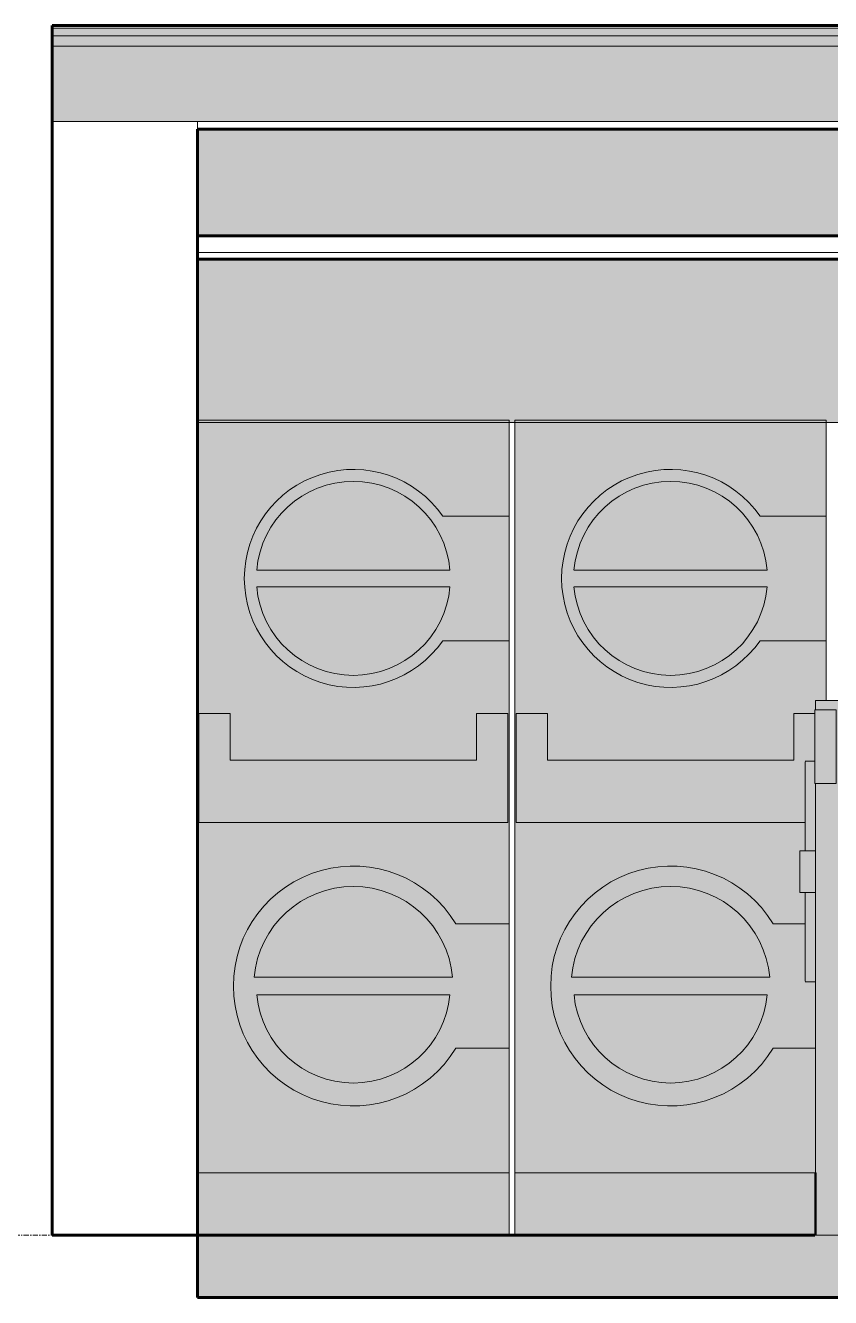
# Model space of a CAD drawing. Header units: inches. Extents: x -13428 to -11666, y -86 to 290.
# Drawn here: x -12270.3 to -12192.7, y -6 to 116.5 of the extents above; entities that cross this region are included whole.
import ezdxf

# ---------------------------------------------------------------- set-up
doc = ezdxf.new("R2010")
doc.units = ezdxf.units.IN
doc.header["$MEASUREMENT"] = 0
doc.linetypes.add('Grid Line 1_2_', pattern=[0.875, 0.5, -0.125, 0.125, -0.125])
for name, color, linetype, lineweight in [('A-CLNG', 13, 'Continuous', 18), ('A-CLNG-1', 13, 'Continuous', 60), ('A-FLOR-1', 192, 'Continuous', 60), ('A-FLOR-LEVL-1', 51, 'Grid Line 1_2_', 9), ('A-FLOR-PATT-1', 8, 'Continuous', 9), ('A-ROOF', 132, 'Continuous', 18), ('A-ROOF-1', 132, 'Continuous', 60), ('A-WALL', 113, 'Continuous', 18), ('A-WALL-1', 113, 'Continuous', 60), ('I-WALL', 2, 'Continuous', 18), ('M-EQPM', 50, 'Continuous', 9)]:
    doc.layers.add(name, color=color, linetype=linetype, lineweight=lineweight)

# ---------------------------------------------------------------- blocks, each defined once
blk = doc.blocks.new('_Stacked Dryer - D5 - MDG32PC-910682-BUILDING SECTION - NORTH_SOUTH')
at = {"layer": 'M-EQPM'}
h = blk.add_hatch(color=256, dxfattribs=at)
h.paths.add_polyline_path([(-2380.39, 6), (-2358.69, 6), (-2358.69, 18), (-2362.78, 18), (-2364.22, 16.09), (-2366.04, 14.53), (-2368.13, 13.37), (-2370.42, 12.66), (-2372.8, 12.45), (-2375.23, 12.74), (-2377.45, 13.49), (-2379.51, 14.71), (-2381.28, 16.32), (-2382.68, 18.27), (-2383.64, 20.46), (-2384.14, 22.8), (-2384.14, 25.2), (-2383.64, 27.54), (-2382.68, 29.73), (-2381.28, 31.68), (-2379.51, 33.29), (-2377.45, 34.51), (-2375.18, 35.27), (-2372.8, 35.55), (-2370.42, 35.34), (-2368.13, 34.63), (-2366.04, 33.47), (-2364.22, 31.91), (-2362.78, 30), (-2359.69, 30), (-2359.69, 33.02), (-2360.19, 33.02), (-2360.19, 37.02), (-2359.69, 37.02), (-2359.69, 39.74), (-2387.52, 39.74), (-2387.52, 50.25), (-2384.52, 50.25), (-2384.52, 45.74), (-2360.77, 45.74), (-2360.77, 50.25), (-2358.75, 50.25), (-2358.75, 50.59), (-2358.69, 50.59), (-2358.69, 51.5), (-2357.65, 51.5), (-2357.65, 57.25), (-2364.03, 57.25), (-2365.47, 55.58), (-2367.24, 54.24), (-2369.25, 53.31), (-2371.41, 52.82), (-2373.71, 52.81), (-2375.79, 53.23), (-2377.82, 54.11), (-2379.62, 55.4), (-2381.11, 57.03), (-2382.23, 58.94), (-2382.92, 61.05), (-2383.15, 63.25), (-2382.92, 65.45), (-2382.23, 67.56), (-2381.11, 69.47), (-2379.62, 71.11), (-2377.82, 72.39), (-2375.78, 73.27), (-2373.62, 73.71), (-2371.41, 73.68), (-2369.25, 73.19), (-2367.24, 72.26), (-2365.47, 70.92), (-2364.03, 69.25), (-2357.65, 69.25), (-2357.65, 78.5), (-2387.65, 78.5), (-2387.65, 6)], flags=0)
h.paths.add_polyline_path([(-2370.98, 24.85), (-2363.1, 24.85), (-2363.54, 26.99), (-2364.45, 28.97), (-2365.78, 30.7), (-2367.47, 32.07), (-2369.43, 33.03), (-2371.56, 33.53), (-2373.74, 33.53), (-2375.86, 33.03), (-2377.82, 32.07), (-2379.51, 30.69), (-2380.85, 28.97), (-2381.76, 26.99), (-2382.2, 24.85), (-2380.39, 24.85)], flags=0)
h = blk.add_hatch(color=256, dxfattribs=at)
h.paths.add_polyline_path([(-2373.62, 52.79), (-2371.41, 52.82), (-2369.25, 53.31), (-2367.24, 54.24), (-2365.47, 55.58), (-2364.03, 57.25), (-2357.65, 57.25), (-2357.65, 69.25), (-2364.03, 69.25), (-2365.47, 70.92), (-2367.24, 72.26), (-2369.25, 73.19), (-2371.41, 73.68), (-2373.62, 73.71), (-2375.79, 73.27), (-2377.82, 72.39), (-2379.62, 71.1), (-2381.11, 69.47), (-2382.23, 67.56), (-2382.92, 65.45), (-2383.15, 63.25), (-2382.92, 61.05), (-2382.23, 58.94), (-2381.11, 57.03), (-2379.62, 55.4), (-2377.82, 54.11), (-2375.79, 53.23), (-2375.69, 53.21)], flags=0)
h.paths.add_polyline_path([(-2371.58, 53.97), (-2373.71, 53.97), (-2375.78, 54.45), (-2377.69, 55.39), (-2379.34, 56.74), (-2380.64, 58.42), (-2381.53, 60.36), (-2381.95, 62.44), (-2363.34, 62.44), (-2363.77, 60.36), (-2364.65, 58.42), (-2365.95, 56.74), (-2367.6, 55.39), (-2369.51, 54.45), (-2370.98, 54.11)], flags=0)
h.paths.add_polyline_path([(-2380.39, 64.06), (-2381.95, 64.06), (-2381.53, 66.14), (-2380.64, 68.08), (-2379.34, 69.76), (-2377.69, 71.11), (-2375.78, 72.05), (-2373.71, 72.53), (-2371.58, 72.53), (-2369.51, 72.05), (-2367.6, 71.11), (-2365.95, 69.76), (-2364.65, 68.08), (-2363.77, 66.14), (-2363.34, 64.06), (-2370.98, 64.06)], flags=0)
for points in [[(-2381.53, 64.06), (-2363.34, 64.06), (-2363.77, 66.14), (-2364.65, 68.08), (-2365.95, 69.76), (-2367.6, 71.11), (-2369.51, 72.05), (-2371.58, 72.53), (-2373.71, 72.53), (-2375.79, 72.04), (-2377.7, 71.1), (-2379.34, 69.76), (-2380.64, 68.08), (-2381.53, 66.14), (-2381.95, 64.06)], [(-2373.62, 53.97), (-2371.58, 53.97), (-2369.51, 54.45), (-2367.6, 55.39), (-2365.95, 56.74), (-2364.65, 58.42), (-2363.77, 60.36), (-2363.34, 62.44), (-2381.95, 62.44), (-2381.53, 60.36), (-2380.64, 58.42), (-2379.34, 56.74), (-2377.69, 55.39), (-2375.78, 54.45), (-2373.71, 53.97)], [(-2359.69, 39.74), (-2359.69, 45.59), (-2358.75, 45.59), (-2358.75, 50.25), (-2360.77, 50.25), (-2360.77, 45.74), (-2384.52, 45.74), (-2384.52, 50.25), (-2387.52, 50.25), (-2387.52, 39.74), (-2361.56, 39.74)], [(-2371.59, 14.72), (-2369.52, 15.2), (-2367.62, 16.13), (-2365.97, 17.47), (-2364.67, 19.15), (-2363.78, 21.07), (-2363.35, 23.15), (-2381.95, 23.15), (-2381.52, 21.07), (-2380.63, 19.15), (-2379.33, 17.47), (-2377.68, 16.13), (-2375.78, 15.2), (-2373.71, 14.72), (-2372.8, 14.72)], [(-2361.56, 0), (-2358.75, 0), (-2358.75, 6), (-2387.65, 6), (-2387.65, 0), (-2380.39, 0)]]:
    blk.add_hatch(color=256, dxfattribs=at).paths.add_polyline_path(points, flags=0)
h = blk.add_hatch(color=256, dxfattribs=at)
h.paths.add_polyline_path([(-2372.8, 12.45), (-2370.42, 12.66), (-2368.13, 13.37), (-2366.04, 14.53), (-2364.22, 16.09), (-2362.78, 18), (-2358.69, 18), (-2358.69, 24.46), (-2359.69, 24.46), (-2359.69, 30), (-2362.78, 30), (-2364.22, 31.91), (-2366.04, 33.47), (-2368.13, 34.63), (-2370.42, 35.34), (-2372.8, 35.55), (-2375.18, 35.27), (-2377.45, 34.51), (-2379.51, 33.29), (-2381.28, 31.68), (-2382.68, 29.73), (-2383.64, 27.54), (-2384.14, 25.2), (-2384.14, 22.8), (-2383.64, 20.46), (-2382.68, 18.27), (-2381.28, 16.32), (-2379.51, 14.71), (-2377.45, 13.49), (-2375.18, 12.73)], flags=0)
h.paths.add_polyline_path([(-2371.59, 14.72), (-2373.71, 14.72), (-2375.78, 15.2), (-2377.68, 16.13), (-2379.33, 17.47), (-2380.63, 19.15), (-2381.52, 21.07), (-2381.95, 23.15), (-2363.35, 23.15), (-2363.78, 21.07), (-2364.67, 19.15), (-2365.97, 17.47), (-2367.62, 16.13), (-2369.52, 15.2), (-2370.98, 14.86)], flags=0)
h.paths.add_polyline_path([(-2380.39, 24.85), (-2382.2, 24.85), (-2381.76, 26.99), (-2380.85, 28.97), (-2379.51, 30.7), (-2377.82, 32.07), (-2375.86, 33.03), (-2373.74, 33.53), (-2371.56, 33.53), (-2369.43, 33.03), (-2367.47, 32.07), (-2365.78, 30.7), (-2364.45, 28.97), (-2363.54, 26.99), (-2363.1, 24.85), (-2370.98, 24.85)], flags=0)
for p, q in [((-2387.65, 78.5), (-2357.65, 78.5)), ((-2387.65, 0), (-2387.65, 78.5)), ((-2357.65, 78.5), (-2357.65, 69.25)), ((-2357.65, 69.25), (-2364.03, 69.25)), ((-2357.65, 57.25), (-2357.65, 69.25)), ((-2363.34, 64.06), (-2381.95, 64.06)), ((-2381.95, 62.44), (-2363.34, 62.44)), ((-2364.03, 57.25), (-2357.65, 57.25)), ((-2357.65, 57.25), (-2357.65, 51.5)), ((-2387.52, 39.74), (-2387.52, 50.25)), ((-2387.52, 50.25), (-2384.52, 50.25)), ((-2384.52, 50.25), (-2384.52, 45.74)), ((-2360.77, 45.74), (-2360.77, 50.25)), ((-2360.77, 50.25), (-2358.75, 50.25)), ((-2384.52, 45.74), (-2360.77, 45.74)), ((-2359.69, 39.74), (-2387.52, 39.74)), ((-2359.69, 30), (-2362.78, 30)), ((-2363.1, 24.85), (-2382.2, 24.85)), ((-2381.95, 23.15), (-2363.35, 23.15)), ((-2362.78, 18), (-2358.69, 18)), ((-2387.65, 6), (-2358.75, 6))]:
    blk.add_line(p, q, dxfattribs=at)
for centre, radius, start, end in [((-2372.65, 63.25), 10.5, 34.8323, 325.1677), ((-2372.65, 63.25), 9.34, 4.9691, 175.0309), ((-2372.65, 63.25), 9.34, 184.9691, 355.0309), ((-2372.65, 24), 11.55, 31.2892, 328.7108), ((-2372.65, 24), 9.59, 5.1012, 174.8988), ((-2372.65, 24), 9.34, 185.2375, 354.7625)]:
    blk.add_arc(centre, radius, start, end, dxfattribs=at)
blk = doc.blocks.new('_Stacked Dryer - D5 - MDG32PC-V19-BUILDING SECTION - NORTH_SOUTH')
at = {"layer": 'M-EQPM'}
h = blk.add_hatch(color=256, dxfattribs=at)
h.paths.add_polyline_path([(-2388.21, 6), (-2388.21, 18), (-2393.34, 18), (-2394.79, 16.09), (-2396.6, 14.53), (-2398.7, 13.37), (-2400.98, 12.66), (-2403.37, 12.45), (-2405.79, 12.74), (-2408.02, 13.49), (-2410.08, 14.71), (-2411.85, 16.32), (-2413.24, 18.27), (-2414.21, 20.46), (-2414.7, 22.8), (-2414.7, 25.2), (-2414.21, 27.54), (-2413.24, 29.73), (-2411.85, 31.68), (-2410.08, 33.29), (-2408.02, 34.51), (-2405.75, 35.27), (-2403.37, 35.55), (-2400.98, 35.34), (-2398.7, 34.63), (-2396.6, 33.47), (-2394.79, 31.91), (-2393.34, 30), (-2388.21, 30), (-2388.21, 57.25), (-2394.59, 57.25), (-2396.04, 55.58), (-2397.81, 54.24), (-2399.81, 53.31), (-2401.97, 52.82), (-2404.28, 52.81), (-2406.36, 53.23), (-2408.39, 54.11), (-2410.19, 55.4), (-2411.68, 57.03), (-2412.79, 58.94), (-2413.48, 61.05), (-2413.72, 63.25), (-2413.48, 65.45), (-2412.79, 67.56), (-2411.68, 69.47), (-2410.18, 71.11), (-2408.39, 72.39), (-2406.35, 73.27), (-2404.19, 73.71), (-2401.97, 73.68), (-2399.81, 73.19), (-2397.81, 72.26), (-2396.04, 70.92), (-2394.59, 69.25), (-2388.21, 69.25), (-2388.21, 78.5), (-2418.21, 78.5), (-2418.21, 6), (-2399.23, 6)], flags=0)
h.paths.add_polyline_path([(-2408.64, 24.85), (-2393.66, 24.85), (-2394.1, 26.99), (-2395.01, 28.97), (-2396.35, 30.7), (-2398.04, 32.07), (-2400, 33.03), (-2402.12, 33.53), (-2404.3, 33.53), (-2406.43, 33.03), (-2408.39, 32.07), (-2410.08, 30.69), (-2411.41, 28.97), (-2412.32, 26.99), (-2412.76, 24.85), (-2412.32, 24.85)], flags=0)
h.paths.add_polyline_path([(-2403.37, 39.74), (-2418.09, 39.74), (-2418.09, 50.25), (-2415.09, 50.25), (-2415.09, 45.74), (-2391.34, 45.74), (-2391.34, 50.25), (-2388.34, 50.25), (-2388.34, 39.74), (-2402.12, 39.74)], flags=0)
h = blk.add_hatch(color=256, dxfattribs=at)
h.paths.add_polyline_path([(-2404.19, 52.79), (-2401.97, 52.82), (-2399.81, 53.31), (-2397.81, 54.24), (-2396.04, 55.58), (-2394.59, 57.25), (-2388.21, 57.25), (-2388.21, 69.25), (-2394.59, 69.25), (-2396.04, 70.92), (-2397.81, 72.26), (-2399.81, 73.19), (-2401.97, 73.68), (-2404.19, 73.71), (-2406.36, 73.27), (-2408.39, 72.39), (-2410.19, 71.1), (-2411.68, 69.47), (-2412.79, 67.56), (-2413.48, 65.45), (-2413.72, 63.25), (-2413.48, 61.05), (-2412.79, 58.94), (-2411.68, 57.03), (-2410.19, 55.4), (-2408.39, 54.11), (-2406.36, 53.23)], flags=0)
h.paths.add_polyline_path([(-2402.15, 53.97), (-2404.28, 53.97), (-2406.35, 54.45), (-2408.26, 55.39), (-2409.91, 56.74), (-2411.21, 58.42), (-2412.09, 60.36), (-2412.52, 62.44), (-2393.91, 62.44), (-2394.33, 60.36), (-2395.22, 58.42), (-2396.52, 56.74), (-2398.17, 55.39), (-2400.08, 54.45)], flags=0)
h.paths.add_polyline_path([(-2393.91, 64.06), (-2412.52, 64.06), (-2412.09, 66.14), (-2411.21, 68.08), (-2409.91, 69.76), (-2408.26, 71.11), (-2406.35, 72.05), (-2404.28, 72.53), (-2402.15, 72.53), (-2400.08, 72.05), (-2398.17, 71.11), (-2396.52, 69.76), (-2395.22, 68.08), (-2394.33, 66.14), (-2394.28, 65.89)], flags=0)
for points in [[(-2412.09, 64.06), (-2393.91, 64.06), (-2394.33, 66.14), (-2395.22, 68.08), (-2396.52, 69.76), (-2398.17, 71.11), (-2400.08, 72.05), (-2402.15, 72.53), (-2404.28, 72.53), (-2406.36, 72.04), (-2408.27, 71.1), (-2409.91, 69.76), (-2411.21, 68.08), (-2412.09, 66.14), (-2412.52, 64.06)], [(-2404.28, 53.97), (-2402.15, 53.97), (-2400.08, 54.45), (-2398.17, 55.39), (-2396.52, 56.74), (-2395.22, 58.42), (-2394.33, 60.36), (-2393.91, 62.44), (-2412.52, 62.44), (-2412.09, 60.36), (-2411.21, 58.42), (-2409.91, 56.74), (-2408.26, 55.39), (-2406.35, 54.45), (-2404.87, 54.11)], [(-2389.81, 39.74), (-2388.34, 39.74), (-2388.34, 50.25), (-2391.34, 50.25), (-2391.34, 45.74), (-2415.09, 45.74), (-2415.09, 50.25), (-2418.09, 50.25), (-2418.09, 39.74), (-2399.23, 39.74)], [(-2403.37, 14.72), (-2402.15, 14.72), (-2400.09, 15.2), (-2398.18, 16.13), (-2396.54, 17.47), (-2395.23, 19.15), (-2394.34, 21.07), (-2393.91, 23.15), (-2412.51, 23.15), (-2412.08, 21.07), (-2411.19, 19.15), (-2409.89, 17.47), (-2408.24, 16.13), (-2406.34, 15.2), (-2404.27, 14.72)], [(-2388.21, 0), (-2388.21, 6), (-2418.21, 6), (-2418.21, 0), (-2399.23, 0)]]:
    blk.add_hatch(color=256, dxfattribs=at).paths.add_polyline_path(points, flags=0)
h = blk.add_hatch(color=256, dxfattribs=at)
h.paths.add_polyline_path([(-2403.37, 12.45), (-2400.98, 12.66), (-2398.7, 13.37), (-2396.6, 14.53), (-2394.79, 16.09), (-2393.34, 18), (-2388.21, 18), (-2388.21, 30), (-2393.34, 30), (-2394.79, 31.91), (-2396.6, 33.47), (-2398.7, 34.63), (-2400.98, 35.34), (-2403.37, 35.55), (-2405.75, 35.27), (-2408.02, 34.51), (-2410.08, 33.29), (-2411.85, 31.68), (-2413.24, 29.73), (-2414.21, 27.54), (-2414.7, 25.2), (-2414.7, 22.8), (-2414.21, 20.46), (-2413.24, 18.27), (-2411.85, 16.32), (-2410.08, 14.71), (-2408.02, 13.49), (-2405.75, 12.73)], flags=0)
h.paths.add_polyline_path([(-2402.15, 14.72), (-2404.27, 14.72), (-2406.34, 15.2), (-2408.24, 16.13), (-2409.89, 17.47), (-2411.19, 19.15), (-2412.08, 21.07), (-2412.51, 23.15), (-2393.91, 23.15), (-2394.34, 21.07), (-2395.23, 19.15), (-2396.54, 17.47), (-2398.18, 16.13), (-2400.09, 15.2)], flags=0)
h.paths.add_polyline_path([(-2399.23, 24.85), (-2412.76, 24.85), (-2412.32, 26.99), (-2411.41, 28.97), (-2410.08, 30.7), (-2408.39, 32.07), (-2406.43, 33.03), (-2404.3, 33.53), (-2402.12, 33.53), (-2400, 33.03), (-2398.04, 32.07), (-2396.35, 30.7), (-2395.01, 28.97), (-2394.1, 26.99), (-2393.66, 24.85)], flags=0)
for p, q in [((-2418.21, 78.5), (-2388.21, 78.5)), ((-2388.21, 78.5), (-2388.21, 69.25)), ((-2388.21, 69.25), (-2394.59, 69.25)), ((-2388.21, 57.25), (-2388.21, 69.25)), ((-2393.91, 64.06), (-2412.52, 64.06)), ((-2412.52, 62.44), (-2393.91, 62.44)), ((-2394.59, 57.25), (-2388.21, 57.25)), ((-2388.21, 57.25), (-2388.21, 30)), ((-2418.09, 39.74), (-2418.09, 50.25)), ((-2418.09, 50.25), (-2415.09, 50.25)), ((-2415.09, 50.25), (-2415.09, 45.74)), ((-2391.34, 45.74), (-2391.34, 50.25)), ((-2391.34, 50.25), (-2388.34, 50.25)), ((-2388.34, 50.25), (-2388.34, 39.74)), ((-2415.09, 45.74), (-2391.34, 45.74)), ((-2388.34, 39.74), (-2418.09, 39.74)), ((-2388.21, 30), (-2393.34, 30)), ((-2388.21, 18), (-2388.21, 30)), ((-2393.66, 24.85), (-2412.76, 24.85)), ((-2412.51, 23.15), (-2393.91, 23.15)), ((-2393.34, 18), (-2388.21, 18)), ((-2388.21, 18), (-2388.21, 0)), ((-2418.21, 6), (-2388.21, 6))]:
    blk.add_line(p, q, dxfattribs=at)
for centre, radius, start, end in [((-2403.21, 63.25), 10.5, 34.8323, 325.1677), ((-2403.21, 63.25), 9.34, 4.9691, 175.0309), ((-2403.21, 63.25), 9.34, 184.9691, 355.0309), ((-2403.21, 24), 11.55, 31.2892, 328.7108), ((-2403.21, 24), 9.59, 5.1012, 174.8988), ((-2403.21, 24), 9.34, 185.2375, 354.7625)]:
    blk.add_arc(centre, radius, start, end, dxfattribs=at)
blk = doc.blocks.new('_Commerical Front Washer - MFR35-V25-BUILDING SECTION - NORTH_SOUTH')
at = {"layer": 'M-EQPM'}
for points in [[(-2328.61, 0), (-2326.69, 0), (-2326.69, 51.5), (-2358.69, 51.5), (-2358.69, 50.59), (-2356.69, 50.59), (-2356.69, 43.5), (-2358.69, 43.5), (-2358.69, 0), (-2333.32, 0)], [(-2356.69, 43.5), (-2356.69, 50.59), (-2358.75, 50.59), (-2358.75, 43.5), (-2356.86, 43.5)], [(-2358.69, 37.02), (-2358.69, 43.5), (-2358.75, 43.5), (-2358.75, 45.59), (-2359.69, 45.59), (-2359.69, 37.02)], [(-2326.63, 37.5), (-2326.63, 43.5), (-2326.69, 43.5), (-2326.69, 37.5)], [(-2358.69, 33.02), (-2358.69, 37.02), (-2360.19, 37.02), (-2360.19, 33.02)], [(-2359.69, 24.46), (-2358.69, 24.46), (-2358.69, 33.02), (-2359.69, 33.02), (-2359.69, 24.92)], [(-2326.63, 6), (-2326.63, 8), (-2326.69, 8), (-2326.69, 6)], [(-2358.63, 0), (-2358.63, 6), (-2358.75, 6), (-2358.75, 0)], [(-2326.63, 0), (-2326.63, 6), (-2326.69, 6), (-2326.69, 0)]]:
    blk.add_hatch(color=256, dxfattribs=at).paths.add_polyline_path(points, flags=0)
for p, q in [((-2358.69, 51.5), (-2326.69, 51.5)), ((-2358.69, 51.5), (-2358.69, 50.59)), ((-2326.69, 0), (-2326.69, 51.5)), ((-2358.75, 43.5), (-2358.75, 50.59)), ((-2356.69, 50.59), (-2358.75, 50.59)), ((-2356.69, 50.59), (-2356.69, 43.5)), ((-2358.75, 45.65), (-2359.69, 45.65)), ((-2359.69, 37.03), (-2359.69, 45.59)), ((-2358.75, 43.5), (-2356.69, 43.5)), ((-2358.69, 43.5), (-2358.69, 0)), ((-2326.63, 43.5), (-2326.69, 43.5)), ((-2326.63, 43.5), (-2326.63, 37.5)), ((-2360.19, 33.02), (-2360.19, 37.02)), ((-2360.19, 37.02), (-2358.69, 37.02)), ((-2326.63, 37.5), (-2326.69, 37.5)), ((-2358.69, 33.02), (-2360.19, 33.02)), ((-2359.69, 24.46), (-2359.69, 33.02)), ((-2359.69, 24.4), (-2358.69, 24.4)), ((-2326.63, 8), (-2326.69, 8)), ((-2326.63, 8), (-2326.63, 6)), ((-2358.75, 0), (-2358.75, 6)), ((-2358.63, 6), (-2358.75, 6)), ((-2358.63, 6), (-2358.63, 0)), ((-2326.69, 0), (-2326.69, 6)), ((-2326.69, 6), (-2326.63, 6)), ((-2326.63, 6), (-2326.63, 0)), ((-2358.75, 0), (-2358.63, 0)), ((-2326.69, 0), (-2358.69, 0)), ((-2326.63, 0), (-2326.69, 0))]:
    blk.add_line(p, q, dxfattribs=at)

msp = doc.modelspace()

# ---------------------------------------------------------------- hatches: boundary and pattern name
at = {"layer": 'A-FLOR-PATT-1'}
h = msp.add_hatch(dxfattribs=at)
h.set_pattern_fill('FP_5', color=256, style=0, pattern_type=2)
h.set_pattern_definition([(50, (-12414.571, 127.64), (13.77135, -1.20496), [1.44, -15.84]), (355, (-12414.571, 127.64), (-2.66442, 14.44218), [1.152, -12.672]), (100.451, (-12413.423, 127.539), (11.10708, 13.23737), [1.224, -13.462]), (46.184, (-12414.571, 131.48), (20.4913, -3.17785), [2.16, -23.76]), (96.636, (-12412.863, 131.215), (17.9459, 18.70315), [1.836, -20.193]), (351.184, (-12414.571, 131.48), (17.9454, 18.7026), [1.728, -19.008]), (21, (-12412.651, 130.52), (11.46052, -7.73037), [1.44, -15.84]), (326, (-12412.651, 130.52), (4.67135, 13.92315), [1.152, -12.672]), (71.451, (-12411.696, 129.875), (16.13207, 6.19284), [1.224, -13.462]), (37.5, (-12414.5714, 127.64), (0.233123, 6.39175), [0.634, -11.885, 0.634, -12.23, -12.72]), (37.5, (-12414.5714, 127.64), (0.233123, 6.39175), [-25.382, 0.634, -12.086]), (7.5, (-12414.5714, 127.64), (5.05073, 7.57304), [0.634, -6.701, 0.634, -11.597, -4.848]), (7.5, (-12414.5714, 127.64), (5.05073, 7.57304), [-19.565, 0.634, -4.214]), (327.5, (-12418.8524, 127.64), (10.24958, -0.43289), [0.634, -4.166, 0.634, -14.342, -19.872]), (327.5, (-12418.8524, 127.64), (10.24958, -0.43289), [-19.776, 0.634, -19.238]), (317.5, (-12420.772, 127.64), (11.19739, 1.92214), [0.634, -5.606, 0.634, -9.312, -14.112]), (317.5, (-12420.772, 127.64), (11.19739, 1.92214), [-16.186, 0.634, -13.478])])
h.paths.add_polyline_path([(-11801.608, -6), (-11792.95, -6), (-11792.95, 0), (-12253.7, 0), (-12253.7, -6), (-11839.269, -6)], flags=0)
at = {"layer": 'A-ROOF'}
for points in [[(-12121.729, 115.5), (-12119.2, 115.5), (-12119.2, 116.25), (-12267.7, 116.25), (-12267.7, 115.5), (-12140.559, 115.5)], [(-12121.729, 114.5), (-12119.2, 114.5), (-12119.2, 115.5), (-12267.7, 115.5), (-12267.7, 114.5), (-12140.559, 114.5)], [(-12151.304, 107.25), (-12119.2, 107.25), (-12119.2, 114.5), (-12267.7, 114.5), (-12267.7, 107.25), (-12157.554, 107.25)]]:
    msp.add_hatch(color=256, dxfattribs=at).paths.add_polyline_path(points, flags=0)
at = {"layer": 'I-WALL'}
h = msp.add_hatch(color=256, dxfattribs=at)
h.paths.add_polyline_path([(-12178.221, 78.25), (-12162.321, 78.25), (-12162.321, 94), (-12253.7, 94), (-12253.7, 78.25), (-12197.051, 78.25)], flags=0)
h.paths.add_polyline_path([(-12253.7, 96.25), (-12162.321, 96.25), (-12162.321, 106.5), (-12253.7, 106.5)], flags=0)

# ---------------------------------------------------------------- linework, layer by layer
at = {"layer": 'A-CLNG'}
msp.add_line((-12110.227, 94.625), (-12253.7, 94.625), dxfattribs=at)
at = {"layer": 'A-CLNG-1'}
for p, q in [((-12110.227, 96.25), (-12253.7, 96.25)), ((-12253.7, 94), (-12110.227, 94))]:
    msp.add_line(p, q, dxfattribs=at)
at = {"layer": 'A-FLOR-1'}
for p, q in [((-12194.242, 0), (-12253.7, 0)), ((-12253.7, 0), (-12253.7, -6)), ((-12253.7, -6), (-11792.95, -6))]:
    msp.add_line(p, q, dxfattribs=at)
at = {"layer": 'A-FLOR-LEVL-1'}
msp.add_line((-12377.207, 0), (-11677.93, 0), dxfattribs=at)
at = {"layer": 'A-ROOF'}
for p, q in [((-12267.7, 116.25), (-12119.2, 116.25)), ((-12267.7, 115.5), (-12119.2, 115.5)), ((-12267.7, 114.5), (-12119.2, 114.5)), ((-12267.7, 107.25), (-12119.2, 107.25))]:
    msp.add_line(p, q, dxfattribs=at)
at = {"layer": 'A-ROOF-1'}
for p, q in [((-12267.7, 116.5), (-12267.7, 107.25)), ((-12119.2, 116.5), (-12267.7, 116.5)), ((-12253.7, 106.5), (-12161.679, 106.5))]:
    msp.add_line(p, q, dxfattribs=at)
at = {"layer": 'A-WALL'}
msp.add_line((-12253.7, 107.25), (-12253.7, 106.5), dxfattribs=at)
at = {"layer": 'A-WALL-1'}
for p, q in [((-12267.7, 107.25), (-12267.7, 0)), ((-12253.7, 0), (-12253.7, 106.5)), ((-12267.7, 0), (-12253.7, 0))]:
    msp.add_line(p, q, dxfattribs=at)
at = {"layer": 'I-WALL'}
msp.add_line((-12253.7, 78.25), (-12162.321, 78.25), dxfattribs=at)

# ---------------------------------------------------------------- block references
at = {"layer": 'M-EQPM'}
for name in ['_Stacked Dryer - D5 - MDG32PC-V19-BUILDING SECTION - NORTH_SOUTH', '_Stacked Dryer - D5 - MDG32PC-910682-BUILDING SECTION - NORTH_SOUTH', '_Commerical Front Washer - MFR35-V25-BUILDING SECTION - NORTH_SOUTH']:
    msp.add_blockref(name, (-9835.487, 0), dxfattribs=at)

doc.saveas('drawing.dxf')
